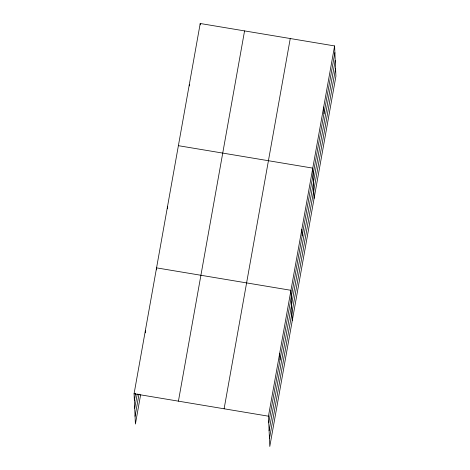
<?xml version="1.0" encoding="UTF-8"?>
<svg xmlns="http://www.w3.org/2000/svg" width="470" height="470" viewBox="0 0 470 470"><rect width="100%" height="100%" fill="white"/><g stroke="black" fill="none" stroke-linecap="round" stroke-linejoin="round"><path stroke-width="0.7" d="M140.636 394.735L135.401 424.063L134.073 393.754L200.214 23.5L334.599 45.937L335.927 76.246L269.786 446.5L268.458 416.191L334.599 45.937M134.367 400.446L135.648 393.29M134.708 408.236L137.263 393.93M135.06 416.267L139.02 394.095M178.424 401.157L244.564 30.903M224.114 408.788L290.254 38.534M268.752 422.882L334.893 52.628M269.093 430.679L335.233 60.424M269.445 438.704L335.586 68.456M178.388 145.682L312.773 168.125L314.095 198.428M134.073 393.754L268.458 416.191M323.689 107.031L323.977 113.722M301.863 229.213L302.151 235.905M292.269 320.616L290.948 290.307L156.563 267.865L156.651 269.874M279.703 353.252L279.997 359.938M200.214 23.5L200.273 24.84M189.304 84.594L189.363 85.928M167.479 206.776L167.567 208.78M145.318 330.81L145.406 332.819"/></g></svg>
